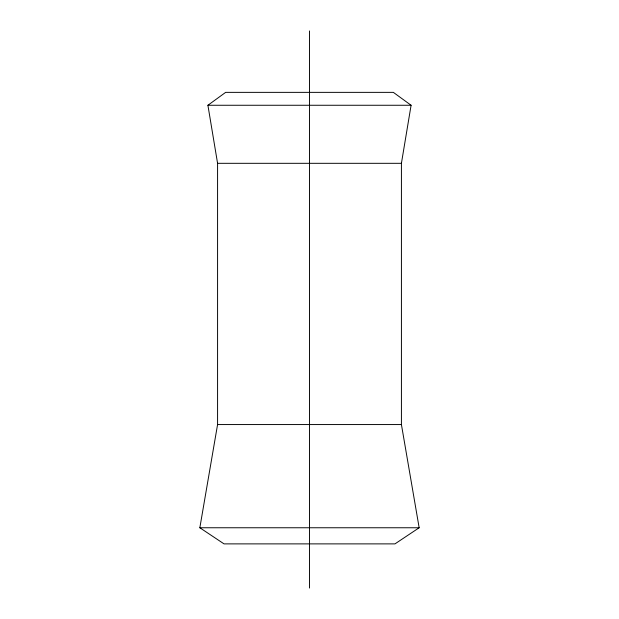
<?xml version="1.0" encoding="UTF-8"?>
<svg xmlns="http://www.w3.org/2000/svg" width="619" height="619" viewBox="0 0 619 619"><rect width="100%" height="100%" fill="white"/><g stroke="black" fill="none" stroke-linecap="round" stroke-linejoin="round"><path stroke-width="0.93" d="M401.421 163.315L411.093 105.261L393.351 92.363L225.649 92.363L207.907 105.261L217.578 163.315L217.578 424.557L199.844 527.759L224.032 543.884L394.968 543.884L419.156 527.759L401.421 424.557L401.421 163.315L217.578 163.315M207.907 105.261L411.093 105.261M217.578 424.557L401.421 424.557M199.844 527.759L419.156 527.759M309.5 30.95L309.5 588.05"/></g></svg>
